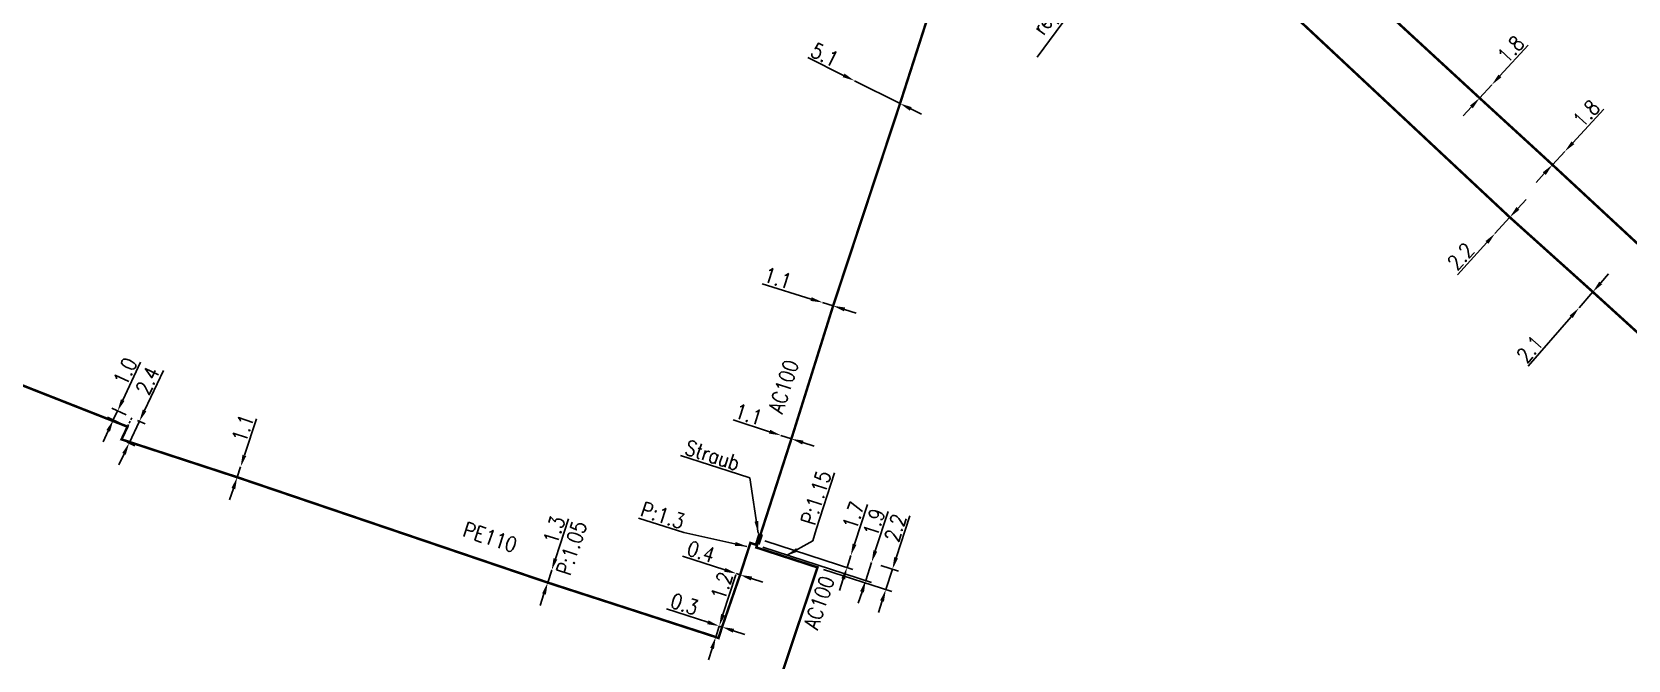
# Model space of a CAD drawing. Header units: millimetres. Extents: x 155997 to 157006, y 121209 to 122008.
# Drawn here: x 156677.7 to 156837.2, y 121465 to 121527.7 of the extents above; entities that cross this region are included whole.
import ezdxf
from ezdxf.enums import TextEntityAlignment as Align

# ---------------------------------------------------------------- set-up
doc = ezdxf.new("R2010")
doc.units = ezdxf.units.MM
for name, pattern in [('DASHED', [0.75, 0.5, -0.25]), ('L_25_AP', [2000, 1000, 1000]), ('L_25_PE', [2000, 1000, 1000])]:
    doc.linetypes.add(name, pattern=pattern)
doc.layers.get('0').update_dxf_attribs({"linetype": 'CONTINUOUS'})
doc.layers.add('L_150', color=1, linetype='CONTINUOUS')
doc.layers.add('L_340', color=7, linetype='CONTINUOUS')
doc.styles.get("Standard").update_dxf_attribs({"font": 'romans.shx', "width": 0.85})
doc.dimstyles.get("Standard").update_dxf_attribs({"dimtxt": 1.5, "dimasz": 1.2, "dimexe": 0.625, "dimexo": 0.625, "dimgap": 0.25, "dimtad": 1, "dimdec": 1, "dimzin": 0, "dimdsep": 46, "dimtxsty": 'Standard', "dimcen": -0.5, "dimadec": 0, "dimazin": 0, "dimtfac": 1, "dimtdec": 1, "dimtmove": 0, "dimatfit": 3, "dimfxl": 0, "dimtolj": 1, "dimtzin": 0, "dimarcsym": 0})

# ---------------------------------------------------------------- blocks, each defined once
blk = doc.blocks.new('*D227')
at = {"layer": 'L_150', "color": 0, "linetype": 'Continuous', "lineweight": -2, "transparency": 16777216}
for p, q in [((156686.75, 121490.95), (156688.54, 121494.73)), ((156686.67, 121488.55), (156685.24, 121489.23)), ((156687.1, 121489.46), (156685.67, 121490.13)), ((156685.81, 121488.96), (156686.24, 121489.86)), ((156685.3, 121487.88), (156684.78, 121486.79))]:
    blk.add_line(p, q, dxfattribs=at)
at = {"layer": 'L_150', "color": 0, "linetype": 'Continuous', "transparency": 16777216}
for points in [[(156686.57, 121491.03), (156686.93, 121490.86), (156686.24, 121489.86)], [(156685.12, 121487.96), (156685.48, 121487.79), (156685.81, 121488.96)]]:
    blk.add_solid(points, dxfattribs=at)
at = {"layer": 'L_150', "color": 0, "linetype": 'Continuous', "transparency": 16777216, "insert": (156687, 121493.81), "char_height": 1.5, "attachment_point": 5, "rotation": 64.6687}
blk.add_mtext('\\A1;1.0', dxfattribs=at)
blk = doc.blocks.new('*D228')
at = {"layer": 'L_150', "color": 0, "linetype": 'Continuous', "lineweight": -2, "transparency": 16777216}
for p, q in [((156688.94, 121489.91), (156690.83, 121493.92)), ((156688.23, 121488.92), (156688.99, 121488.56)), ((156687.39, 121486.66), (156688.42, 121488.83)), ((156687.2, 121486.75), (156687.96, 121486.39)), ((156686.88, 121485.58), (156686.37, 121484.49))]:
    blk.add_line(p, q, dxfattribs=at)
at = {"layer": 'L_150', "color": 0, "linetype": 'Continuous', "transparency": 16777216}
for points in [[(156688.75, 121490), (156689.12, 121489.83), (156688.42, 121488.83)], [(156686.7, 121485.66), (156687.06, 121485.49), (156687.39, 121486.66)]]:
    blk.add_solid(points, dxfattribs=at)
at = {"layer": 'L_150', "color": 0, "linetype": 'Continuous', "transparency": 16777216, "insert": (156689.24, 121492.89), "char_height": 1.5, "attachment_point": 5, "rotation": 64.6687}
blk.add_mtext('\\A1;2.4', dxfattribs=at)
blk = doc.blocks.new('*D229')
at = {"layer": 'L_150', "color": 0, "linetype": 'Continuous', "lineweight": -2, "transparency": 16777216}
for p, q in [((156698.91, 121485.43), (156700.12, 121489.06)), ((156698.19, 121483.24), (156698.54, 121484.29)), ((156697.81, 121482.11), (156697.43, 121480.97))]:
    blk.add_line(p, q, dxfattribs=at)
at = {"layer": 'L_150', "color": 0, "linetype": 'Continuous', "transparency": 16777216}
for points in [[(156698.72, 121485.49), (156699.1, 121485.36), (156698.54, 121484.29)], [(156697.62, 121482.17), (156698, 121482.04), (156698.19, 121483.24)]]:
    blk.add_solid(points, dxfattribs=at)
at = {"layer": 'L_150', "color": 0, "linetype": 'Continuous', "transparency": 16777216, "insert": (156698.76, 121488.13), "char_height": 1.5, "attachment_point": 5, "rotation": 71.6353}
blk.add_mtext('\\A1;1.1', dxfattribs=at)
blk = doc.blocks.new('*D234')
at = {"layer": 'L_150', "color": 0, "linetype": 'Continuous', "lineweight": -2, "transparency": 16777216}
for p, q in [((156730, 121475.09), (156731.3, 121479.07)), ((156729.23, 121472.71), (156729.63, 121473.95)), ((156728.86, 121471.57), (156728.48, 121470.43))]:
    blk.add_line(p, q, dxfattribs=at)
at = {"layer": 'L_150', "color": 0, "linetype": 'Continuous', "transparency": 16777216}
for points in [[(156729.81, 121475.15), (156730.19, 121475.02), (156729.63, 121473.95)], [(156728.67, 121471.63), (156729.05, 121471.51), (156729.23, 121472.71)]]:
    blk.add_solid(points, dxfattribs=at)
at = {"layer": 'L_150', "color": 0, "linetype": 'Continuous', "transparency": 16777216, "insert": (156729.88, 121477.96), "char_height": 1.5, "attachment_point": 5, "rotation": 71.964}
blk.add_mtext('\\A1;1.3', dxfattribs=at)
blk = doc.blocks.new('*D235')
at = {"layer": 'L_150', "color": 0, "linetype": 'Continuous', "lineweight": -2, "transparency": 16777216}
for p, q in [((156746.75, 121469.51), (156748.04, 121473.49)), ((156746.03, 121467.27), (156746.38, 121468.36)), ((156745.66, 121466.13), (156745.29, 121464.99))]:
    blk.add_line(p, q, dxfattribs=at)
at = {"layer": 'L_150', "color": 0, "linetype": 'Continuous', "transparency": 16777216}
for points in [[(156746.56, 121469.57), (156746.94, 121469.44), (156746.38, 121468.36)], [(156745.47, 121466.19), (156745.85, 121466.07), (156746.03, 121467.27)]]:
    blk.add_solid(points, dxfattribs=at)
at = {"layer": 'L_150', "color": 0, "linetype": 'Continuous', "transparency": 16777216, "insert": (156746.63, 121472.38), "char_height": 1.5, "attachment_point": 5, "rotation": 72.0591}
blk.add_mtext('\\A1;1.2', dxfattribs=at)
blk = doc.blocks.new('*D236')
at = {"layer": 'L_150', "color": 0, "linetype": 'Continuous', "lineweight": -2, "transparency": 16777216}
for p, q in [((156745.24, 121468.74), (156741.09, 121470.1)), ((156746.66, 121468.27), (156746.38, 121468.36)), ((156746.18, 121467.77), (156746.18, 121467.77)), ((156746.47, 121467.68), (156746.47, 121467.68)), ((156747.8, 121467.9), (156748.94, 121467.52))]:
    blk.add_line(p, q, dxfattribs=at)
at = {"layer": 'L_150', "color": 0, "linetype": 'Continuous', "transparency": 16777216}
for points in [[(156745.3, 121468.93), (156745.18, 121468.55), (156746.38, 121468.36)], [(156747.87, 121468.09), (156747.74, 121467.71), (156746.66, 121468.27)]]:
    blk.add_solid(points, dxfattribs=at)
at = {"layer": 'L_150', "color": 0, "linetype": 'Continuous', "transparency": 16777216, "insert": (156742.9, 121470.56), "char_height": 1.5, "attachment_point": 5, "rotation": 341.8261}
blk.add_mtext('\\A1;0.3', dxfattribs=at)
blk = doc.blocks.new('*D237')
at = {"layer": 'L_150', "color": 0, "linetype": 'Continuous', "lineweight": -2, "transparency": 16777216}
for p, q in [((156746.94, 121473.98), (156742.72, 121475.34)), ((156748.46, 121473.48), (156748.08, 121473.61)), ((156749.6, 121473.12), (156750.74, 121472.75))]:
    blk.add_line(p, q, dxfattribs=at)
at = {"layer": 'L_150', "color": 0, "linetype": 'Continuous', "transparency": 16777216}
for points in [[(156747, 121474.17), (156746.87, 121473.79), (156748.08, 121473.61)], [(156749.66, 121473.31), (156749.54, 121472.92), (156748.46, 121473.48)]]:
    blk.add_solid(points, dxfattribs=at)
at = {"layer": 'L_150', "color": 0, "linetype": 'Continuous', "transparency": 16777216, "insert": (156744.56, 121475.8), "char_height": 1.5, "attachment_point": 5, "rotation": 342.0591}
blk.add_mtext('\\A1;0.4', dxfattribs=at)
blk = doc.blocks.new('*D238')
at = {"layer": 'L_150', "color": 0, "linetype": 'Continuous', "lineweight": -2, "transparency": 16777216}
for p, q in [((156751.41, 121487.79), (156747.77, 121488.97)), ((156753.59, 121487.08), (156752.55, 121487.42)), ((156754.74, 121486.71), (156755.88, 121486.34))]:
    blk.add_line(p, q, dxfattribs=at)
at = {"layer": 'L_150', "color": 0, "linetype": 'Continuous', "transparency": 16777216}
for points in [[(156751.47, 121487.98), (156751.35, 121487.6), (156752.55, 121487.42)], [(156754.8, 121486.9), (156754.67, 121486.52), (156753.59, 121487.08)]]:
    blk.add_solid(points, dxfattribs=at)
at = {"layer": 'L_150', "color": 0, "linetype": 'Continuous', "transparency": 16777216, "insert": (156749.32, 121489.51), "char_height": 1.5, "attachment_point": 5, "rotation": 342.0591}
blk.add_mtext('\\A1;1.1', dxfattribs=at)
blk = doc.blocks.new('*D239')
at = {"layer": 'L_150', "color": 0, "linetype": 'Continuous', "lineweight": -2, "transparency": 16777216}
for p, q in [((156764.06, 121475.19), (156765.42, 121479.37)), ((156756.8, 121474.03), (156763.62, 121471.81)), ((156762.54, 121474.43), (156764.29, 121473.86)), ((156763.03, 121472.01), (156763.69, 121474.05)), ((156762.65, 121470.87), (156762.28, 121469.72))]:
    blk.add_line(p, q, dxfattribs=at)
at = {"layer": 'L_150', "color": 0, "linetype": 'Continuous', "transparency": 16777216}
for points in [[(156763.87, 121475.26), (156764.25, 121475.13), (156763.69, 121474.05)], [(156762.46, 121470.93), (156762.84, 121470.8), (156763.03, 121472.01)]]:
    blk.add_solid(points, dxfattribs=at)
at = {"layer": 'L_150', "color": 0, "linetype": 'Continuous', "transparency": 16777216, "insert": (156763.98, 121478.18), "char_height": 1.5, "attachment_point": 5, "rotation": 71.9885}
blk.add_mtext('\\A1;2.2', dxfattribs=at)
blk = doc.blocks.new('*D240')
at = {"layer": 'L_150', "color": 0, "linetype": 'Continuous', "lineweight": -2, "transparency": 16777216}
for p, q in [((156761.98, 121475.87), (156763.25, 121479.8)), ((156750.75, 121476.26), (156761.61, 121472.73)), ((156761.02, 121472.92), (156761.61, 121474.73)), ((156760.65, 121471.78), (156760.28, 121470.64))]:
    blk.add_line(p, q, dxfattribs=at)
at = {"layer": 'L_150', "color": 0, "linetype": 'Continuous', "transparency": 16777216}
for points in [[(156761.79, 121475.93), (156762.17, 121475.81), (156761.61, 121474.73)], [(156760.46, 121471.85), (156760.84, 121471.72), (156761.02, 121472.92)]]:
    blk.add_solid(points, dxfattribs=at)
at = {"layer": 'L_150', "color": 0, "linetype": 'Continuous', "transparency": 16777216, "insert": (156761.85, 121478.72), "char_height": 1.5, "attachment_point": 5, "rotation": 71.9885}
blk.add_mtext('\\A1;1.9', dxfattribs=at)
blk = doc.blocks.new('*D241')
at = {"layer": 'L_340', "color": 0, "linetype": 'Continuous', "lineweight": -2, "transparency": 16777216}
for p, q in [((156759.9, 121476.55), (156761.2, 121480.53)), ((156750.95, 121476.88), (156759.74, 121474.02)), ((156759.15, 121474.22), (156759.53, 121475.41)), ((156758.77, 121473.08), (156758.4, 121471.93))]:
    blk.add_line(p, q, dxfattribs=at)
at = {"layer": 'L_340', "color": 0, "linetype": 'Continuous', "transparency": 16777216}
for points in [[(156759.71, 121476.61), (156760.09, 121476.48), (156759.53, 121475.41)], [(156758.58, 121473.14), (156758.96, 121473.01), (156759.15, 121474.22)]]:
    blk.add_solid(points, dxfattribs=at)
at = {"layer": 'L_340', "color": 0, "linetype": 'Continuous', "transparency": 16777216, "insert": (156759.79, 121479.42), "char_height": 1.5, "attachment_point": 5, "rotation": 71.9885}
blk.add_mtext('\\A1;1.7', dxfattribs=at)
blk = doc.blocks.new('*D243')
at = {"layer": 'L_150', "color": 0, "linetype": 'Continuous', "lineweight": -2, "transparency": 16777216}
for p, q in [((156755.56, 121501.05), (156750.68, 121502.58)), ((156757.76, 121500.37), (156756.71, 121500.7)), ((156758.9, 121500.01), (156760.05, 121499.65))]:
    blk.add_line(p, q, dxfattribs=at)
at = {"layer": 'L_150', "color": 0, "linetype": 'Continuous', "transparency": 16777216}
for points in [[(156755.62, 121501.24), (156755.5, 121500.86), (156756.71, 121500.7)], [(156758.96, 121500.2), (156758.84, 121499.82), (156757.76, 121500.37)]]:
    blk.add_solid(points, dxfattribs=at)
at = {"layer": 'L_150', "color": 0, "linetype": 'Continuous', "transparency": 16777216, "insert": (156752.23, 121503.14), "char_height": 1.5, "attachment_point": 5, "rotation": 342.611}
blk.add_mtext('\\A1;1.1', dxfattribs=at)
blk = doc.blocks.new('*D244')
at = {"layer": 'L_150', "color": 0, "linetype": 'Continuous', "lineweight": -2, "transparency": 16777216}
for p, q in [((156758.81, 121523.4), (156755.23, 121525.19)), ((156764.45, 121520.59), (156759.89, 121522.87)), ((156765.52, 121520.05), (156766.6, 121519.51))]:
    blk.add_line(p, q, dxfattribs=at)
at = {"layer": 'L_150', "color": 0, "linetype": 'Continuous', "transparency": 16777216}
for points in [[(156758.9, 121523.58), (156758.72, 121523.22), (156759.89, 121522.87)], [(156765.61, 121520.23), (156765.43, 121519.87), (156764.45, 121520.59)]]:
    blk.add_solid(points, dxfattribs=at)
at = {"layer": 'L_150', "color": 0, "linetype": 'Continuous', "transparency": 16777216, "insert": (156756.93, 121525.46), "char_height": 1.5, "attachment_point": 5, "rotation": 333.4492}
blk.add_mtext('\\A1;5.1', dxfattribs=at)
blk = doc.blocks.new('L_340_02')
at = {"color": 0, "linetype": 'Continuous'}
blk.add_solid([(-0.75, 0.25), (0.75, 0.25), (-0.75, -0.25), (0.75, -0.25)], dxfattribs=at)
at = {"color": 0, "linetype": 'Continuous', "width": 0.75, "flags": 3}
for tag, p in [('DEF_LEG', (0, -4.75)), ('DEF_TYPE', (0, -6.75))]:
    blk.add_attdef(tag, text='', height=1.2, dxfattribs=at).set_placement(p, align=Align.MIDDLE)
blk = doc.blocks.new('*D398')
at = {"layer": 'L_150', "color": 0, "linetype": 'Continuous', "lineweight": -2, "transparency": 16777216}
for p, q in [((156834.49, 121502.66), (156835.27, 121503.57)), ((156833.7, 121501.76), (156832.32, 121500.17)), ((156831.53, 121499.27), (156827.24, 121494.33))]:
    blk.add_line(p, q, dxfattribs=at)
at = {"layer": 'L_150', "color": 0, "linetype": 'Continuous', "transparency": 16777216}
for points in [[(156834.34, 121502.79), (156834.64, 121502.53), (156833.7, 121501.76)], [(156831.38, 121499.4), (156831.68, 121499.14), (156832.32, 121500.17)]]:
    blk.add_solid(points, dxfattribs=at)
at = {"layer": 'L_150', "color": 0, "linetype": 'Continuous', "transparency": 16777216, "insert": (156827.41, 121496.05), "char_height": 1.5, "attachment_point": 5, "rotation": 48.9721}
blk.add_mtext('\\A1;2.1', dxfattribs=at)
blk = doc.blocks.new('*D399')
at = {"layer": 'L_150', "color": 0, "linetype": 'Continuous', "lineweight": -2, "transparency": 16777216}
for p, q in [((156826.21, 121510.11), (156827.02, 121511)), ((156825.4, 121509.22), (156823.92, 121507.59)), ((156823.11, 121506.71), (156820.17, 121503.47))]:
    blk.add_line(p, q, dxfattribs=at)
at = {"layer": 'L_150', "color": 0, "linetype": 'Continuous', "transparency": 16777216}
for points in [[(156826.06, 121510.24), (156826.36, 121509.97), (156825.4, 121509.22)], [(156822.97, 121506.84), (156823.26, 121506.57), (156823.92, 121507.59)]]:
    blk.add_solid(points, dxfattribs=at)
at = {"layer": 'L_150', "color": 0, "linetype": 'Continuous', "transparency": 16777216, "insert": (156820.5, 121505.32), "char_height": 1.5, "attachment_point": 5, "rotation": 47.6899}
blk.add_mtext('\\A1;2.2', dxfattribs=at)
blk = doc.blocks.new('*D928')
at = {"layer": 'L_150', "color": 0, "linetype": 'Continuous', "lineweight": -2, "transparency": 16777216}
for p, q in [((156831.7, 121516.67), (156834.8, 121520.01)), ((156829.66, 121514.47), (156830.89, 121515.79)), ((156828.85, 121513.59), (156828.03, 121512.71))]:
    blk.add_line(p, q, dxfattribs=at)
at = {"layer": 'L_150', "color": 0, "linetype": 'Continuous', "transparency": 16777216}
for points in [[(156831.56, 121516.8), (156831.85, 121516.53), (156830.89, 121515.79)], [(156828.7, 121513.72), (156829, 121513.45), (156829.66, 121514.47)]]:
    blk.add_solid(points, dxfattribs=at)
at = {"layer": 'L_150', "color": 0, "linetype": 'Continuous', "transparency": 16777216, "insert": (156833.05, 121519.59), "char_height": 1.5, "attachment_point": 5, "rotation": 47.2018}
blk.add_mtext('\\A1;1.8', dxfattribs=at)
blk = doc.blocks.new('*D929')
at = {"layer": 'L_150', "color": 0, "linetype": 'Continuous', "lineweight": -2, "transparency": 16777216}
for p, q in [((156824.41, 121523.34), (156827.25, 121526.42)), ((156822.38, 121521.14), (156823.6, 121522.46)), ((156821.57, 121520.25), (156820.75, 121519.37))]:
    blk.add_line(p, q, dxfattribs=at)
at = {"layer": 'L_150', "color": 0, "linetype": 'Continuous', "transparency": 16777216}
for points in [[(156824.27, 121523.48), (156824.56, 121523.21), (156823.6, 121522.46)], [(156821.42, 121520.39), (156821.71, 121520.12), (156822.38, 121521.14)]]:
    blk.add_solid(points, dxfattribs=at)
at = {"layer": 'L_150', "color": 0, "linetype": 'Continuous', "transparency": 16777216, "insert": (156825.5, 121526), "char_height": 1.5, "attachment_point": 5, "rotation": 47.3194}
blk.add_mtext('\\A1;1.8', dxfattribs=at)

msp = doc.modelspace()

# ---------------------------------------------------------------- linework, layer by layer
at = {"layer": 'L_150', "linetype": 'L_25_AP', "ltscale": 0.5, "const_width": 0.25, "flags": 128}
for points in [[(156671.39, 121622.39), (156676.34, 121619.56), (156682.82, 121615.71), (156682.82, 121615.71), (156686.07, 121613.73), (156692.38, 121610.26), (156700.93, 121604.98), (156704.97, 121602.48), (156722.33, 121591.8), (156746.46, 121577.11), (156754.8, 121571.52), (156765.42, 121564.27), (156775.05, 121557.21), (156777.32, 121554.99), (156784.86, 121547.6), (156789.41, 121543.15), (156796.85, 121535.91), (156825.4, 121509.22), (156833.7, 121501.76), (156853.67, 121483.59), (156856.06, 121482.73), (156866.26, 121472.79), (156880.44, 121459.04), (156895.21, 121445.04), (156915.36, 121419.31), (156927.43, 121402.43)], [(156682.82, 121615.71), (156686.26, 121622.69), (156700.91, 121613.98), (156710.34, 121608.3), (156722.6, 121600.74), (156740.3, 121589.92), (156749.24, 121583.91), (156769.42, 121570.91), (156771.99, 121568.95), (156783.78, 121560), (156784.5, 121559.45), (156787.48, 121555.99), (156794.47, 121547.95), (156794.24, 121547.71), (156795.69, 121546.32), (156795.91, 121546.57), (156802.94, 121539.07), (156802.94, 121539.07), (156813.26, 121529.54), (156822.38, 121521.14), (156829.66, 121514.47), (156840.39, 121504.52), (156846.38, 121499.04), (156846.38, 121499.04), (156857.23, 121489.28), (156868.34, 121479.34), (156880.86, 121467.49), (156890.43, 121458.19), (156901.29, 121447.93), (156907.26, 121440.83), (156910.63, 121436.31), (156931.96, 121407.52), (156943.79, 121392.41), (156943.79, 121392.41), (156944.31, 121392.19), (156949.64, 121390.13), (156994, 121373.41), (157000, 121371.15)], [(156743.28, 121433.39), (156743.39, 121435.92), (156752.36, 121462.77), (156752.36, 121462.77), (156756.2, 121474.23), (156750.08, 121476.22), (156750.16, 121476.46), (156750.36, 121477.07), (156753.59, 121487.08), (156757.76, 121500.37), (156764.45, 121520.59), (156770, 121537.85), (156772.88, 121546.56), (156775.05, 121550.9), (156776.12, 121552.6), (156777.32, 121554.99)]]:
    msp.add_lwpolyline(points, dxfattribs=at)
at = {"layer": 'L_150', "linetype": 'L_25_PE', "ltscale": 0.5, "const_width": 0.25, "flags": 128}
msp.add_lwpolyline([(156750.16, 121476.46), (156750.16, 121476.46), (156750.16, 121476.46), (156750.16, 121476.46), (156750.16, 121476.46), (156750.16, 121476.46), (156749.49, 121476.67), (156748.46, 121473.48), (156746.66, 121468.27), (156746.31, 121467.17), (156746.03, 121467.27), (156729.23, 121472.71), (156698.19, 121483.24), (156686.63, 121487.02), (156687.23, 121488.29), (156666.66, 121496.38), (156646.7, 121505.65), (156628.53, 121514.02), (156626.47, 121514.97), (156626.47, 121514.97), (156608.53, 121523.45)], dxfattribs=at)
at = {"layer": 'L_150', "color": 7, "linetype": 'DASHED', "ltscale": 0.5, "flags": 128}
msp.add_lwpolyline([(156687.66, 121489.19), (156687.23, 121488.29)], dxfattribs=at)

# ---------------------------------------------------------------- block references
at = {"layer": 'L_340', "xscale": 0.7, "rotation": 72.05912639685104}
msp.add_blockref('L_340_02', (156750.36, 121477.07), dxfattribs=at)

# ---------------------------------------------------------------- texts
at = {"layer": 'L_150', "linetype": 'Continuous', "width": 0.85}
for s, rotation, p in [('AC100', 72.1613, (156752.69, 121489.5)), ('PE110', 341.7229, (156720.65, 121477.38)), ('P:1.05', 71.964, (156731.48, 121473.3)), ('AC100', 71.4705, (156756.21, 121467.91))]:
    msp.add_text(s, height=1.5, rotation=rotation, dxfattribs=at).set_placement(p)
at = {"layer": 'L_150', "linetype": 'Continuous', "insert": (156779.99, 121535.71), "char_height": 1.5, "attachment_point": 3, "rotation": 53.6912}
msp.add_mtext('\\A1;Sans\\Prepérage', dxfattribs=at)
at = {"layer": 'L_150', "linetype": 'Continuous', "ltscale": 0.5, "char_height": 1.5, "attachment_point": 7}
for s, insert, rotation in [('\\A1;P:1.15', (156755.92, 121478.33), 72.2257), ('\\A1;P:1.3', (156738.39, 121479.4), 342.0591)]:
    msp.add_mtext(s, dxfattribs=dict(at, insert=insert, rotation=rotation))
at = {"layer": 'L_340', "linetype": 'Continuous', "ltscale": 0.5, "insert": (156748.13, 121483.86), "char_height": 1.5, "attachment_point": 9, "rotation": 342.0591}
msp.add_mtext('\\A1;Straub', dxfattribs=at)

# ---------------------------------------------------------------- dimensions: what is measured, and where the dimension line sits
at = {"layer": 'L_150', "linetype": 'Continuous'}
for base, p1, p2, angle, picture, middle in [((156823.6, 121522.46), (156822.38, 121521.14), (156823.6, 121522.46), 227.3194, '*D929', (156826.24, 121525.32)), ((156830.89, 121515.79), (156829.66, 121514.47), (156830.89, 121515.79), 227.2018, '*D928', (156833.78, 121518.92)), ((156823.92, 121507.59), (156825.4, 121509.22), (156823.92, 121507.59), 47.6899, '*D399', (156821.24, 121504.65)), ((156832.32, 121500.17), (156833.7, 121501.76), (156832.32, 121500.17), 48.9721, '*D398', (156828.16, 121495.39))]:
    dim = msp.add_linear_dim(base=base, p1=p1, p2=p2, angle=angle, dimstyle='Standard', dxfattribs=at)
    dim.commit()
    dim.dimension.update_dxf_attribs({"geometry": picture, "text_midpoint": middle, "dimtype": 160})
for base, p1, p2, angle, override, picture, middle in [((156759.89, 121522.87), (156764.45, 121520.59), (156759.89, 121522.87), 333.4492, {"dimatfit": 0}, '*D244', (156756.48, 121524.57)), ((156756.71, 121500.7), (156757.76, 121500.37), (156756.71, 121500.7), 342.611, {"dimatfit": 0}, '*D243', (156751.94, 121502.19)), ((156686.24, 121489.86), (156687.23, 121488.29), (156687.66, 121489.19), 244.6687, {"dimatfit": 0}, '*D227', (156687.9, 121493.38)), ((156688.42, 121488.83), (156686.63, 121487.02), (156687.66, 121489.19), 244.6687, {"dimatfit": 0}, '*D228', (156690.14, 121492.46)), ((156752.55, 121487.42), (156753.59, 121487.08), (156752.55, 121487.42), 342.0591, {"dimatfit": 0}, '*D238', (156749.02, 121488.56)), ((156698.54, 121484.29), (156698.19, 121483.24), (156698.54, 121484.29), 251.6353, {"dimatfit": 0}, '*D229', (156699.7, 121487.81)), ((156729.63, 121473.95), (156729.23, 121472.71), (156729.63, 121473.95), 251.964, {"dimscale": 1, "dimlfac": 1, "dimlunit": 2, "dimatfit": 0}, '*D234', (156730.84, 121477.65)), ((156761.61, 121474.73), (156750.16, 121476.46), (156761.61, 121474.73), 251.9885, {"dimatfit": 0}, '*D240', (156762.8, 121478.41)), ((156763.6908, 121474.0532), (156756.2008, 121474.2254), (156761.9463, 121474.6204), 251.9885, {"dimatfit": 0}, '*D239', (156764.9305, 121477.8659)), ((156748.08, 121473.61), (156748.46, 121473.48), (156748.08, 121473.61), 342.0591, {"dimatfit": 0}, '*D237', (156744.26, 121474.85)), ((156746.03, 121467.27), (156746.38, 121468.36), (156746.03, 121467.27), 72.0591, {"dimatfit": 0}, '*D235', (156747.58, 121472.07)), ((156746.38, 121468.36), (156746.66, 121468.27), (156746.38, 121468.36), 341.8261, {"dimatfit": 0}, '*D236', (156742.59, 121469.61))]:
    dim = msp.add_linear_dim(base=base, p1=p1, p2=p2, angle=angle, dimstyle='Standard', override=override, dxfattribs=at)
    dim.commit()
    dim.dimension.update_dxf_attribs({"geometry": picture, "text_midpoint": middle, "dimtype": 160})
at = {"layer": 'L_340', "linetype": 'Continuous'}
dim = msp.add_linear_dim(base=(156759.53, 121475.41), p1=(156750.36, 121477.07), p2=(156759.53, 121475.41), angle=251.9885, text='1.7', dimstyle='Standard', override={"dimatfit": 0}, dxfattribs=at)
dim.commit()
dim.dimension.update_dxf_attribs({"geometry": '*D241', "text_midpoint": (156760.74, 121479.11), "dimtype": 160})

# ---------------------------------------------------------------- leaders
at = {"layer": 'L_150', "linetype": 'Continuous', "annotation_type": 0, "has_hookline": 1, "hookline_direction": 1, "text_width": 7.89, "horizontal_direction": (0.592137, 0.805837, 0)}
msp.add_leader([(156781.6, 121543.89), (156783.69, 121532.73), (156782.98, 121531.77)], dimstyle='Standard', override={"dimatfit": 0}, dxfattribs=at)
at = {"layer": 'L_150', "linetype": 'Continuous', "ltscale": 0.5, "annotation_type": 0, "has_hookline": 1}
for points, hookline_direction, text_width, horizontal_direction in [([(156753.11, 121475.4), (156755.72, 121476.87), (156756.08, 121478.01)], 0, 5.71, (0.305269, 0.952266, 0)), ([(156749.15, 121476.32), (156742.83, 121477.7)], 1, 4.49, (0.951375, -0.308035, 0))]:
    msp.add_leader(points, dimstyle='Standard', dxfattribs=dict(at, hookline_direction=hookline_direction, text_width=text_width, horizontal_direction=horizontal_direction))
at = {"layer": 'L_340', "linetype": 'Continuous', "ltscale": 0.5, "annotation_type": 0, "has_hookline": 1, "hookline_direction": 1, "text_width": 5.83, "horizontal_direction": (0.951375, -0.308035, 0)}
msp.add_leader([(156750.28, 121477.65), (156749.43, 121483.18), (156748.29, 121483.55)], dimstyle='Standard', dxfattribs=at)

doc.saveas('drawing.dxf')
